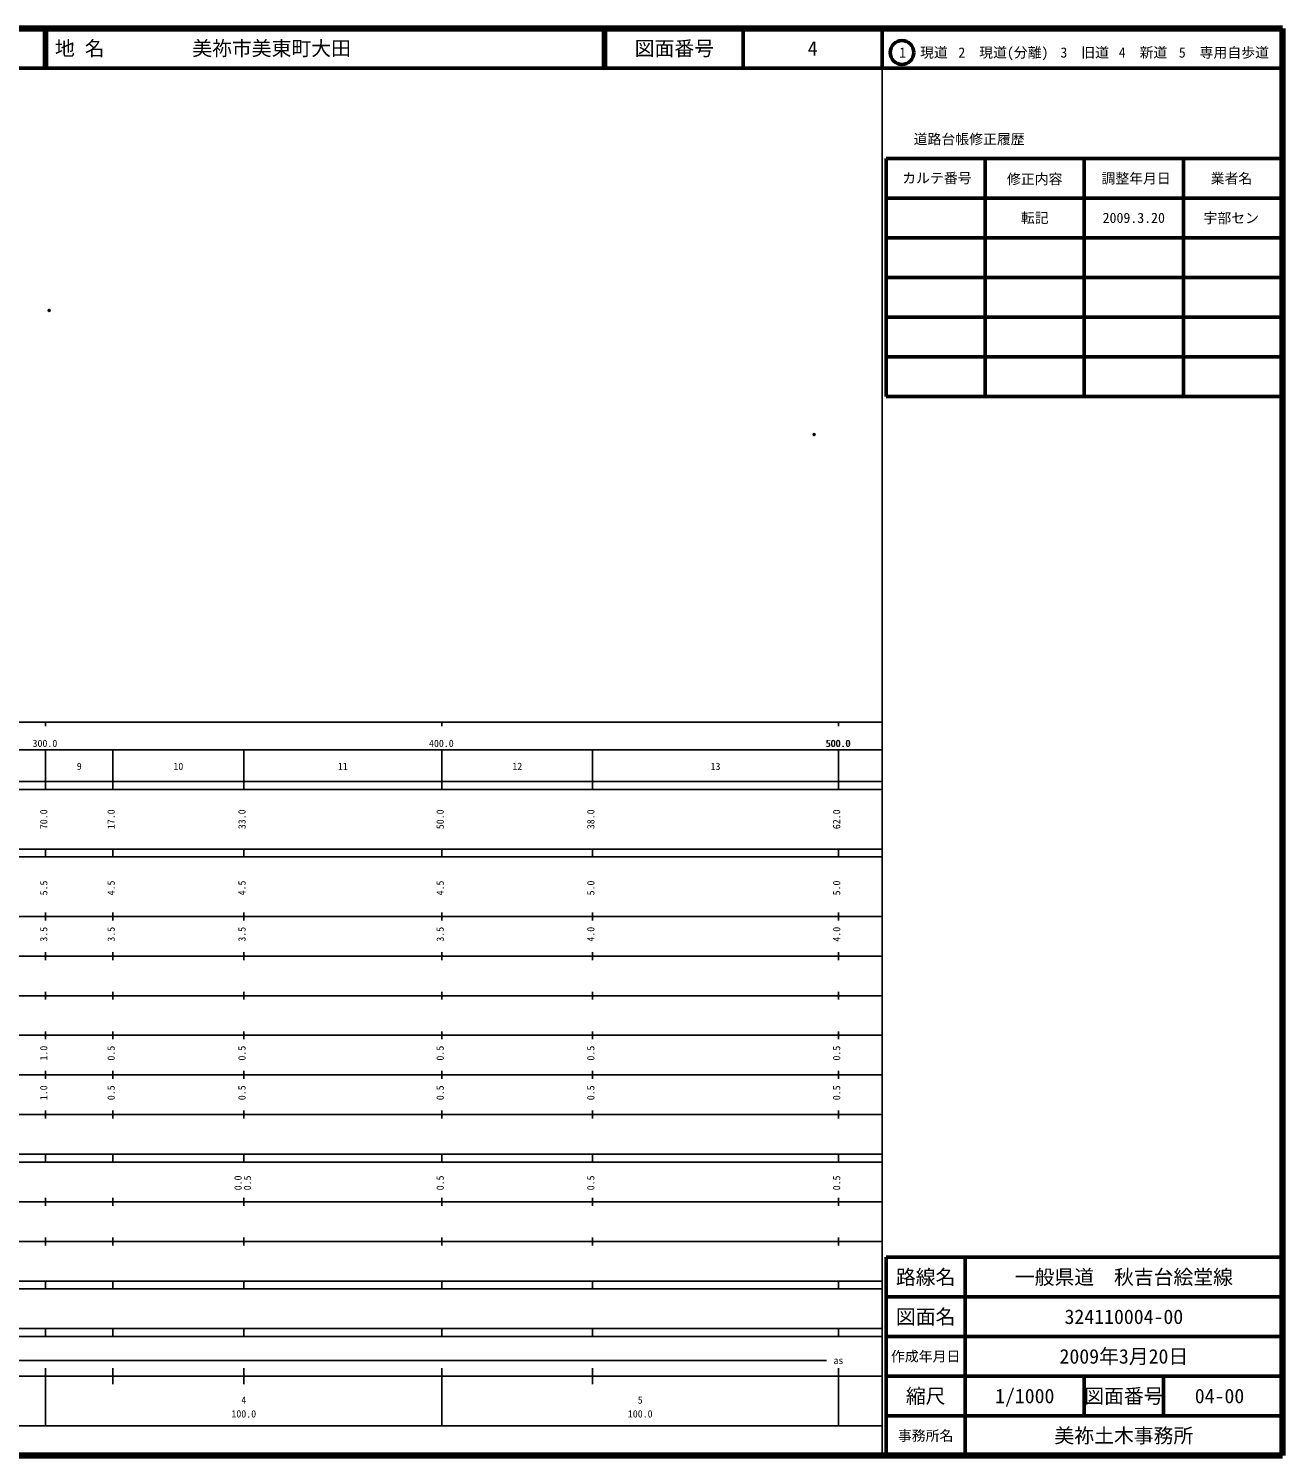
# Model space of a CAD drawing. Units: millimetres on the paper. Extents: x 40 to 680, y 20 to 380.
# Drawn here: x 363.7 to 680, y 20 to 380 of the extents above; entities that cross this region are included whole.
import ezdxf
from ezdxf.enums import TextEntityAlignment as Align

# ---------------------------------------------------------------- set-up
doc = ezdxf.new("R2010")
doc.units = ezdxf.units.MM
doc.header["$PDMODE"] = 32
doc.header["$PDSIZE"] = 0.5
doc.layers.add('M-OTRS', color=6, linetype='Continuous')
doc.layers.add('M-TTL-TXT', color=7, linetype='Continuous')
for name, color, linetype, lineweight in [('M-TTL', 2, 'Continuous', 140), ('M-TTL-BAND', 7, 'Continuous', 25), ('M-TTL-FRAM', 2, 'Continuous', 50), ('M-TTL-LINE', 7, 'Continuous', 50)]:
    doc.layers.add(name, color=color, linetype=linetype, lineweight=lineweight)
doc.styles.add('ＭＳ ゴシック', font='')
doc.styles.get('ＭＳ ゴシック').set_extended_font_data('MS Gothic')

msp = doc.modelspace()

# ---------------------------------------------------------------- linework, layer by layer
at = {"layer": 'M-OTRS'}
for p in [(368.936, 308.896), (561.86, 277.549)]:
    msp.add_point(p, dxfattribs=at)
at = {"layer": 'M-TTL'}
for p, q in [((680, 380), (40, 380)), ((680, 20), (680, 380)), ((40, 20), (680, 20))]:
    msp.add_line(p, q, dxfattribs=at)
at = {"layer": 'M-TTL-BAND'}
for p, q in [((579, 20), (579, 370)), ((40, 205), (579, 205)), ((368, 205), (368, 204)), ((468, 205), (468, 204)), ((568, 205), (568, 204)), ((68, 198), (579, 198)), ((368, 188), (368, 198)), ((385, 188), (385, 198)), ((418, 188), (418, 198)), ((468, 188), (468, 198)), ((506, 188), (506, 198)), ((568, 188), (568, 198)), ((40, 190), (579, 190)), ((40, 188), (579, 188)), ((40, 173), (579, 173)), ((368, 171), (368, 173)), ((385, 171), (385, 173)), ((418, 171), (418, 173)), ((468, 171), (468, 173)), ((506, 171), (506, 173)), ((568, 171), (568, 173)), ((40, 171), (579, 171)), ((40, 156), (579, 156)), ((368, 155), (368, 157)), ((385, 155), (385, 157)), ((418, 155), (418, 157)), ((468, 155), (468, 157)), ((506, 155), (506, 157)), ((568, 155), (568, 157)), ((46, 146), (579, 146)), ((368, 145), (368, 147)), ((385, 145), (385, 147)), ((418, 145), (418, 147)), ((468, 145), (468, 147)), ((506, 145), (506, 147)), ((568, 145), (568, 147)), ((368, 135), (368, 137)), ((385, 135), (385, 137)), ((418, 135), (418, 137)), ((468, 135), (468, 137)), ((506, 135), (506, 137)), ((568, 135), (568, 137)), ((52, 136), (579, 136)), ((46, 126), (579, 126)), ((368, 125), (368, 127)), ((385, 125), (385, 127)), ((418, 125), (418, 127)), ((468, 125), (468, 127)), ((506, 125), (506, 127)), ((568, 125), (568, 127)), ((52, 116), (579, 116)), ((368, 115), (368, 117)), ((385, 115), (385, 117)), ((418, 115), (418, 117)), ((468, 115), (468, 117)), ((506, 115), (506, 117)), ((568, 115), (568, 117)), ((46, 106), (579, 106)), ((368, 105), (368, 107)), ((385, 105), (385, 107)), ((418, 105), (418, 107)), ((468, 105), (468, 107)), ((506, 105), (506, 107)), ((568, 105), (568, 107)), ((40, 96), (579, 96)), ((40, 94), (579, 94)), ((368, 94), (368, 96)), ((385, 94), (385, 96)), ((418, 94), (418, 96)), ((468, 94), (468, 96)), ((506, 94), (506, 96)), ((568, 94), (568, 96)), ((49, 84), (579, 84)), ((368, 83), (368, 85)), ((385, 83), (385, 85)), ((418, 83), (418, 85)), ((468, 83), (468, 85)), ((506, 83), (506, 85)), ((568, 83), (568, 85)), ((40, 74), (579, 74)), ((368, 73), (368, 75)), ((385, 73), (385, 75)), ((418, 73), (418, 75)), ((468, 73), (468, 75)), ((506, 73), (506, 75)), ((568, 73), (568, 75)), ((40, 64), (579, 64)), ((40, 62), (579, 62)), ((368, 62), (368, 64)), ((385, 62), (385, 64)), ((418, 62), (418, 64)), ((468, 62), (468, 64)), ((506, 62), (506, 64)), ((568, 62), (568, 64)), ((40, 52), (579, 52)), ((368, 50), (368, 52)), ((385, 50), (385, 52)), ((418, 50), (418, 52)), ((468, 50), (468, 52)), ((506, 50), (506, 52)), ((568, 50), (568, 52)), ((40, 50), (579, 50)), ((71, 44), (565, 44)), ((40, 40), (579, 40)), ((368, 27.5), (368, 42)), ((385, 38), (385, 42)), ((418, 38), (418, 42)), ((468, 27.5), (468, 42)), ((506, 38), (506, 42)), ((568, 27.5), (568, 42)), ((68, 27.5), (579, 27.5))]:
    msp.add_line(p, q, dxfattribs=at)
at = {"layer": 'M-TTL-FRAM'}
for p, q in [((580, 347.197), (580, 287.197)), ((580, 347.197), (680, 347.197)), ((580, 287.197), (680, 287.197)), ((680, 70), (580, 70)), ((580, 70), (580, 20))]:
    msp.add_line(p, q, dxfattribs=at)
at = {"layer": 'M-TTL-LINE'}
for p, q in [((367.75, 380), (367.75, 370)), ((368.25, 380), (368.25, 370)), ((508.747, 380), (508.747, 370)), ((509.247, 380), (509.247, 370)), ((543.997, 380), (543.997, 370)), ((579, 380), (579, 370)), ((40, 370), (680, 370)), ((605, 347.197), (605, 287.197)), ((630, 347.197), (630, 287.197)), ((655, 347.197), (655, 287.197)), ((580, 337.197), (680, 337.197)), ((580, 327.197), (680, 327.197)), ((580, 317.197), (680, 317.197)), ((580, 307.197), (680, 307.197)), ((580, 297.197), (680, 297.197)), ((600, 70), (600, 20)), ((680, 60), (580, 60)), ((680, 50), (580, 50)), ((680, 40), (580, 40)), ((630, 40), (630, 30)), ((650, 40), (650, 30)), ((680, 30), (580, 30))]:
    msp.add_line(p, q, dxfattribs=at)
msp.add_circle((584.031, 373.958), 3, dxfattribs=at)

# ---------------------------------------------------------------- texts
at = {"layer": 'M-TTL-BAND', "style": 'ＭＳ ゴシック'}
for s, p in [('300.0', (367.844, 198.195)), ('400.0', (467.844, 198.195)), ('500.0', (567.844, 198.195)), ('500.0', (568, 198.195)), ('9', (376.5, 192.405)), ('10', (401.5, 192.405)), ('11', (443, 192.405)), ('12', (487, 192.405)), ('13', (537, 192.405)), ('as', (568, 42.5)), ('4', (418, 32.523)), ('5', (518, 32.523)), ('100.0', (418, 29.033)), ('100.0', (518, 29.033))]:
    msp.add_text(s, height=1.833, dxfattribs=at).set_placement(p, align=Align.BOTTOM_CENTER)
for s, p in [('70.0', (369, 180.5)), ('17.0', (386, 180.5)), ('33.0', (419, 180.5)), ('50.0', (469, 180.5)), ('38.0', (507, 180.5)), ('62.0', (569, 180.5)), ('5.5', (369, 163.174)), ('4.5', (386, 163.174)), ('4.5', (419, 163.174)), ('4.5', (469, 163.174)), ('5.0', (507, 163.174)), ('5.0', (569, 163.174)), ('3.5', (369, 151.5)), ('3.5', (386, 151.5)), ('3.5', (419, 151.5)), ('3.5', (469, 151.5)), ('4.0', (507, 151.5)), ('4.0', (569, 151.5)), ('1.0', (369, 121.5)), ('0.5', (386, 121.5)), ('0.5', (419, 121.5)), ('0.5', (469, 121.5)), ('0.5', (507, 121.5)), ('0.5', (569, 121.5)), ('1.0', (369, 111.5)), ('0.5', (386, 111.5)), ('0.5', (419, 111.5)), ('0.5', (469, 111.5)), ('0.5', (507, 111.5)), ('0.5', (569, 111.5)), ('0.0', (418, 88.764)), ('0.5', (420.37, 88.764)), ('0.5', (469, 88.764)), ('0.5', (507, 88.764)), ('0.5', (569, 88.764))]:
    msp.add_text(s, height=1.833, rotation=90, dxfattribs=at).set_placement(p, align=Align.BOTTOM_CENTER)
at = {"layer": 'M-TTL-TXT', "style": 'ＭＳ ゴシック'}
for s, p in [('地 名', (370.38, 375)), ('美祢市美東町大田', (405.024, 375))]:
    msp.add_text(s, height=3.666, dxfattribs=at).set_placement(p, align=Align.MIDDLE_LEFT)
for s, height, p in [('図面番号', 3.666, (526.622, 375)), ('4', 3.666, (561.497, 375)), ('1\u3000現道', 2.566, (589.448, 373.958)), ('2\u3000現道(分離)', 2.566, (609.619, 373.958)), ('3\u3000旧道', 2.566, (630.121, 373.958)), ('4\u3000新道', 2.566, (644.824, 373.958)), ('5\u3000専用自歩道', 2.566, (665.228, 373.958)), ('道路台帳修正履歴', 2.566, (600.968, 352.113)), ('カルテ番号', 2.566, (592.839, 342.277)), ('修正内容', 2.566, (617.509, 342.023)), ('調整年月日', 2.566, (643.089, 342.197)), ('業者名', 2.566, (667.134, 342.197)), ('転記', 2.566, (617.5, 332.245)), ('2009.3.20', 2.566, (642.5, 332.245)), ('宇部セン', 2.566, (667.077, 332.189)), ('路線名', 3.666, (590, 65)), ('路線名', 3.666, (590, 65)), ('一般県道\u3000秋吉台絵堂線', 3.666, (640, 65)), ('図面名', 3.666, (590, 55)), ('図面名', 3.666, (590, 55)), ('324110004-00', 3.666, (640, 55)), ('2009年3月20日', 3.666, (640, 45)), ('作成年月日', 2.566, (590, 45)), ('作成年月日', 2.566, (590, 45)), ('縮尺', 3.666, (590, 35)), ('縮尺', 3.666, (590, 35)), ('1/1000', 3.666, (615, 35)), ('図面番号', 3.666, (640, 35)), ('図面番号', 3.666, (640, 35)), ('04-00', 3.666, (664.125, 35)), ('事務所名', 2.566, (590, 25)), ('事務所名', 2.566, (590, 25)), ('美祢土木事務所', 3.666, (640, 25))]:
    msp.add_text(s, height=height, dxfattribs=at).set_placement(p, align=Align.MIDDLE_CENTER)

doc.saveas('drawing.dxf')
